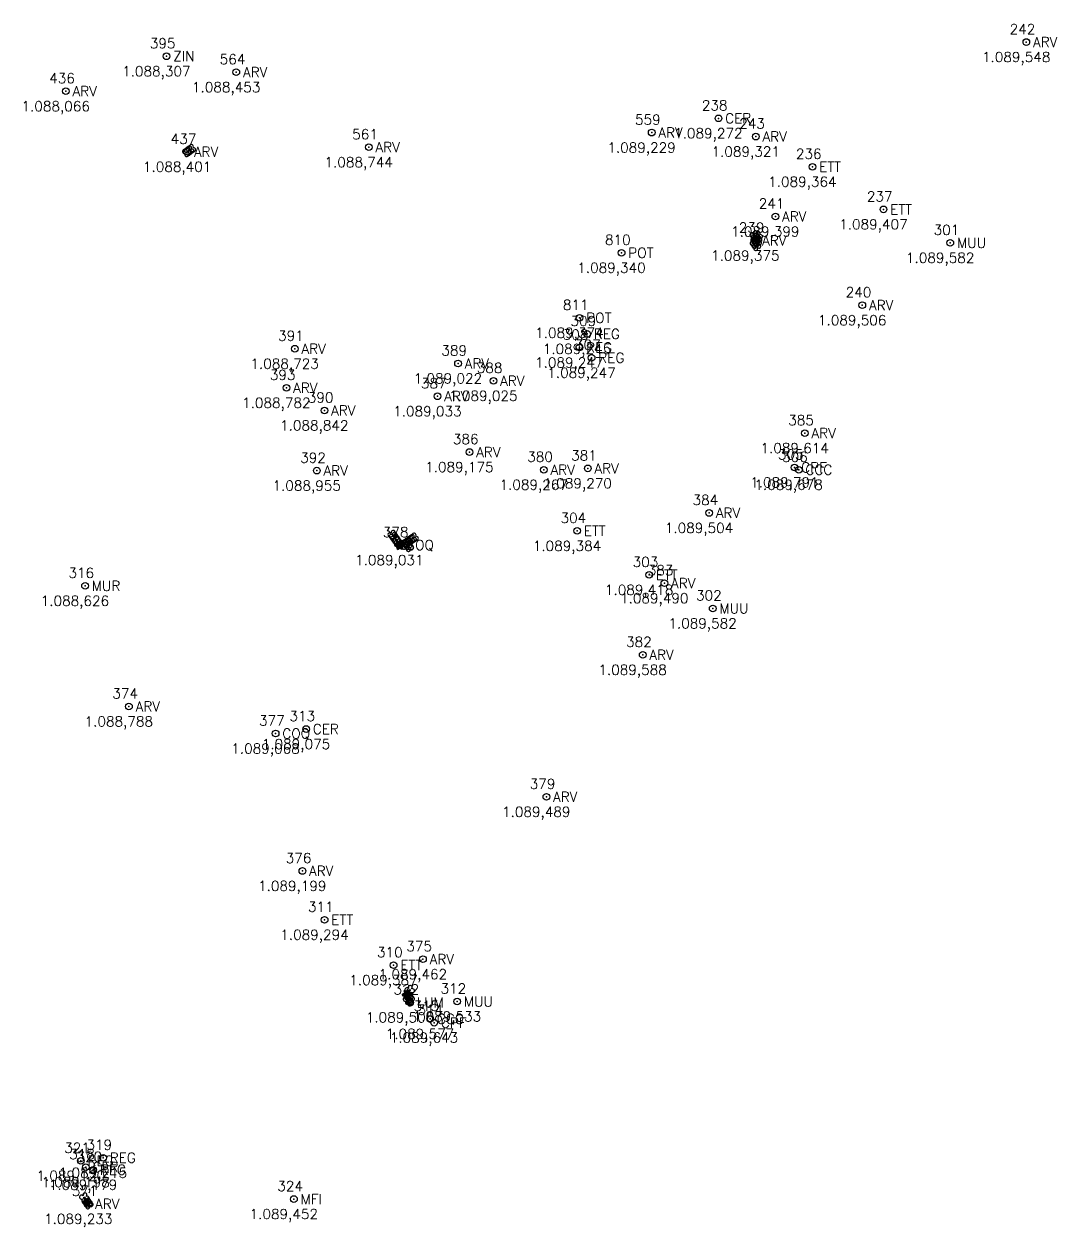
# Model space of a CAD drawing. Extents: x 190546 to 194941, y 8251022 to 8268833.
# Drawn here: x 194713.4 to 194759.9, y 8268459.4 to 8268513.6 of the extents above; entities that cross this region are included whole.
import ezdxf

# ---------------------------------------------------------------- set-up
doc = ezdxf.new("R2010")
doc.units = 0
doc.header["$LTSCALE"] = 10
doc.header["$MEASUREMENT"] = 0
doc.linetypes.add('CONTINUO', pattern=[0])
doc.layers.get('0').update_dxf_attribs({"linetype": 'CONTINUOUS'})
for name, color, linetype in [('_IRRADIACAO', 7, 'CONTINUO'), ('TOP-REDE_ELÉTRICA_LUMINÁR0', 10, 'CONTINUOUS'), ('TOP-ÁRVORE', 80, 'CONTINUOUS'), ('TOP-ÁRVORE_COQUEIRO', 80, 'CONTINUOUS')]:
    doc.layers.add(name, color=color, linetype=linetype)
doc.styles.add('ROMANS', font='romans', dxfattribs={"height": 0.2})
doc.styles.get("Standard").update_dxf_attribs({"font": 'txt.shx'})

# ---------------------------------------------------------------- blocks, each defined once
blk = doc.blocks.new('SIMB_CIRCULO')
at = {"color": 0, "linetype": 'CONTINUOUS'}
blk.add_circle((0, 0), 0.5, dxfattribs=at)
at = {"color": 0}
blk.add_point((0, 0), dxfattribs=at)
for tag in ['desc:', 'cota:', 'pto:']:
    blk.add_attdef(tag, (0, 0), '', height=1)
blk = doc.blocks.new('A$C49782D5F')
at = {"layer": 'TOP-ÁRVORE', "linetype": 'CONTINUOUS', "flags": 128}
blk.add_lwpolyline([(0.7, -1.01, 1.99215), (0.99, 0.7, 2.000068), (-0.72, 0.99, 2.000004), (-1.01, -0.72, 2.005032), (0.7, -1.01)], format="xyb", dxfattribs=at)
at = {"layer": 'TOP-ÁRVORE', "linetype": 'CONTINUOUS'}
blk.add_circle((0, 0), 0.275, dxfattribs=at)
blk = doc.blocks.new('A$C325C66AC')
at = {"layer": 'TOP-REDE_ELÉTRICA_LUMINÁR0'}
blk.add_circle((0, 0), 1.18, dxfattribs=at)
for radius, start, end in [(1.89, 57.59957, 129.06164), (1.53, 57.59957, 129.06164), (1.89, 237.59957, 309.06164), (1.53, 237.59957, 309.06164)]:
    blk.add_arc((0, 0), radius, start, end, dxfattribs=at)
blk = doc.blocks.new('A$C2AAA6732')
at = {"layer": 'TOP-ÁRVORE_COQUEIRO', "linetype": 'CONTINUOUS'}
for p, q in [((-1.94, -0.14), (-2.61, 0.22)), ((-1.62, -0.1), (-2.37, 0.41)), ((-2.17, -0.18), (-0.11, 0.06)), ((0, 0), (-2.17, -0.18)), ((-1.22, -0.06), (-2.11, 0.56)), ((-1.06, 1.5), (-1.8, 1.77)), ((-1.23, 1.8), (-1.78, 2.07)), ((-0.85, 1.18), (-1.78, 1.46)), ((-0.79, -0.01), (-1.76, 0.71)), ((-0.65, 0.86), (-1.68, 1.11)), ((-0.44, 0.55), (-1.56, 0.79)), ((-1.21, 1.79), (-1.48, 2.42)), ((-0.36, 0.03), (-1.42, 0.82)), ((-0.23, 0.22), (-1.42, 0.47)), ((-1.23, 1.79), (-0.03, 0.15)), ((-1.23, 1.79), (-0.11, 0.04)), ((0, 0), (-1.23, 1.79)), ((-1.08, 1.61), (-1.1, 2.38)), ((0, 0), (-0.97, -1.95)), ((-0.89, 1.36), (-0.82, 2.26)), ((-0.66, 1.03), (-0.56, 2.11)), ((-0.4, 0.69), (-0.25, 1.88)), ((0.07, 0.31), (-0.28, 1.47)), ((-0.15, 0.33), (0.02, 1.64)), ((0.26, 0.65), (-0.08, 1.75)), ((0.96, 1.95), (0, 0.15)), ((0, 0), (0.96, 1.95)), ((0, 0), (2.17, 0.12)), ((0, 0), (1.18, -1.83)), ((2.17, 0.12), (0.1, 0.07)), ((0.96, 1.95), (0.11, 0.07)), ((2.17, 0.12), (0.11, -0.06)), ((0.43, 0.99), (0.14, 2.01)), ((0.21, 0.29), (1.43, 0.79)), ((0.3, 0.08), (1.14, 0.96)), ((0.62, 1.32), (0.39, 2.26)), ((0.4, 0.69), (1.51, 1.14)), ((0.57, 1.08), (1.56, 1.53)), ((0.79, 1.67), (0.66, 2.44)), ((0.7, 0.09), (1.49, 0.92)), ((0.74, 1.44), (1.57, 1.82)), ((0.87, 1.73), (1.53, 2.13)), ((0.96, 1.96), (0.94, 2.57)), ((0.96, 1.94), (1.38, 2.48)), ((1.07, 0.11), (1.82, 0.85)), ((1.22, 0.03), (2.09, -0.62)), ((1.45, 0.11), (2.17, 0.76)), ((1.62, 0.05), (2.35, -0.48)), ((1.84, 0.12), (2.45, 0.61)), ((1.94, 0.08), (2.6, -0.3)), ((2.16, 0.1), (2.84, 0)), ((2.18, 0.12), (2.7, 0.43)), ((-2.15, -0.17), (-2.84, -0.09)), ((-2.17, -0.18), (-2.68, -0.52)), ((-1.83, -0.18), (-2.43, -0.69)), ((-2.17, -0.18), (-0.1, -0.08)), ((-1.45, -0.15), (-2.15, -0.83)), ((-1.07, -0.14), (-1.8, -0.91)), ((-0.75, -1.44), (-1.58, -1.81)), ((-0.58, -1.07), (-1.57, -1.52)), ((-0.88, -1.73), (-1.54, -2.12)), ((-0.4, -0.68), (-1.52, -1.13)), ((-0.69, -0.11), (-1.46, -0.97)), ((-0.21, -0.29), (-1.44, -0.78)), ((-0.97, -1.93), (-1.4, -2.47)), ((-0.3, -0.09), (-1.11, -1)), ((-0.97, -1.95), (-0.11, -0.07)), ((-0.97, -1.95), (0, -0.15)), ((-0.97, -1.95), (-0.95, -2.56)), ((-0.8, -1.66), (-0.68, -2.43)), ((-0.62, -1.32), (-0.41, -2.26)), ((-0.44, -0.98), (-0.16, -2.01)), ((-0.26, -0.65), (0.07, -1.75)), ((-0.08, -0.31), (0.28, -1.47)), ((0.14, -0.33), (-0.06, -1.64)), ((1.18, -1.83), (0.02, -0.15)), ((1.18, -1.83), (0.11, -0.05)), ((0.38, -0.7), (0.2, -1.89)), ((0.22, -0.22), (1.4, -0.51)), ((0.35, -0.04), (1.39, -0.87)), ((0.42, -0.56), (1.54, -0.83)), ((0.63, -1.04), (0.5, -2.13)), ((0.62, -0.88), (1.64, -1.16)), ((0.85, -1.38), (0.75, -2.28)), ((0.79, -0.02), (1.74, -0.76)), ((0.81, -1.21), (1.74, -1.51)), ((1.02, -1.53), (1.75, -1.83)), ((1.03, -1.64), (1.03, -2.41)), ((1.16, -1.82), (1.41, -2.46)), ((1.18, -1.83), (1.71, -2.13))]:
    blk.add_line(p, q, dxfattribs=at)
blk.add_circle((0, 0), 0.00303, dxfattribs=at)

msp = doc.modelspace()

# ---------------------------------------------------------------- block references
at = {"layer": '_IRRADIACAO', "color": 4}
ref = msp.add_blockref('SIMB_CIRCULO', (194758.568, 8268512.827), dxfattribs=dict(at, xscale=0.3, yscale=0.3, zscale=0.3))
ref.add_attrib('PONTO', '242', (194757.818, 8268513.187), dxfattribs={"layer": '0', "color": 1, "height": 0.45, "style": 'ROMANS'})
ref.add_attrib('DESC', 'ARV', (194758.868, 8268512.602), dxfattribs={"layer": '0', "color": 3, "height": 0.45, "style": 'ROMANS'})
ref.add_attrib('COTA', '1.089,548', (194756.568, 8268511.927), dxfattribs={"layer": '0', "color": 5, "height": 0.45, "style": 'ROMANS'})
ref = msp.add_blockref('SIMB_CIRCULO', (194719.804, 8268512.184), dxfattribs=dict(at, xscale=0.3, yscale=0.3, zscale=0.3))
ref.add_attrib('PONTO', '395', (194719.054, 8268512.544), dxfattribs={"layer": '0', "color": 1, "height": 0.45, "style": 'ROMANS'})
ref.add_attrib('DESC', 'ZIN', (194720.103, 8268511.959), dxfattribs={"layer": '0', "color": 3, "height": 0.45, "style": 'ROMANS'})
ref.add_attrib('COTA', '1.088,307', (194717.804, 8268511.284), dxfattribs={"layer": '0', "color": 5, "height": 0.45, "style": 'ROMANS'})
ref = msp.add_blockref('SIMB_CIRCULO', (194722.952, 8268511.466), dxfattribs=dict(at, xscale=0.3, yscale=0.3, zscale=0.3))
ref.add_attrib('PONTO', '564', (194722.202, 8268511.826), dxfattribs={"layer": '0', "color": 1, "height": 0.45, "style": 'ROMANS'})
ref.add_attrib('DESC', 'ARV', (194723.252, 8268511.241), dxfattribs={"layer": '0', "color": 3, "height": 0.45, "style": 'ROMANS'})
ref.add_attrib('COTA', '1.088,453', (194720.952, 8268510.566), dxfattribs={"layer": '0', "color": 5, "height": 0.45, "style": 'ROMANS'})
ref = msp.add_blockref('SIMB_CIRCULO', (194715.268, 8268510.609), dxfattribs=dict(at, xscale=0.3, yscale=0.3, zscale=0.3))
ref.add_attrib('PONTO', '436', (194714.518, 8268510.969), dxfattribs={"layer": '0', "color": 1, "height": 0.45, "style": 'ROMANS'})
ref.add_attrib('DESC', 'ARV', (194715.568, 8268510.384), dxfattribs={"layer": '0', "color": 3, "height": 0.45, "style": 'ROMANS'})
ref.add_attrib('COTA', '1.088,066', (194713.268, 8268509.709), dxfattribs={"layer": '0', "color": 5, "height": 0.45, "style": 'ROMANS'})
ref = msp.add_blockref('SIMB_CIRCULO', (194744.689, 8268509.386), dxfattribs=dict(at, xscale=0.3, yscale=0.3, zscale=0.3))
ref.add_attrib('PONTO', '238', (194743.939, 8268509.746), dxfattribs={"layer": '0', "color": 1, "height": 0.45, "style": 'ROMANS'})
ref.add_attrib('DESC', 'CER', (194744.989, 8268509.161), dxfattribs={"layer": '0', "color": 3, "height": 0.45, "style": 'ROMANS'})
ref.add_attrib('COTA', '1.089,272', (194742.689, 8268508.486), dxfattribs={"layer": '0', "color": 5, "height": 0.45, "style": 'ROMANS'})
ref = msp.add_blockref('SIMB_CIRCULO', (194741.678, 8268508.742), dxfattribs=dict(at, xscale=0.3, yscale=0.3, zscale=0.3))
ref.add_attrib('PONTO', '559', (194740.928, 8268509.102), dxfattribs={"layer": '0', "color": 1, "height": 0.45, "style": 'ROMANS'})
ref.add_attrib('DESC', 'ARV', (194741.978, 8268508.517), dxfattribs={"layer": '0', "color": 3, "height": 0.45, "style": 'ROMANS'})
ref.add_attrib('COTA', '1.089,229', (194739.678, 8268507.842), dxfattribs={"layer": '0', "color": 5, "height": 0.45, "style": 'ROMANS'})
ref = msp.add_blockref('SIMB_CIRCULO', (194728.926, 8268508.083), dxfattribs=dict(at, xscale=0.3, yscale=0.3, zscale=0.3))
ref.add_attrib('PONTO', '561', (194728.176, 8268508.443), dxfattribs={"layer": '0', "color": 1, "height": 0.45, "style": 'ROMANS'})
ref.add_attrib('DESC', 'ARV', (194729.226, 8268507.858), dxfattribs={"layer": '0', "color": 3, "height": 0.45, "style": 'ROMANS'})
ref.add_attrib('COTA', '1.088,744', (194726.926, 8268507.183), dxfattribs={"layer": '0', "color": 5, "height": 0.45, "style": 'ROMANS'})
ref = msp.add_blockref('SIMB_CIRCULO', (194746.375, 8268508.562), dxfattribs=dict(at, xscale=0.3, yscale=0.3, zscale=0.3))
ref.add_attrib('PONTO', '243', (194745.625, 8268508.922), dxfattribs={"layer": '0', "color": 1, "height": 0.45, "style": 'ROMANS'})
ref.add_attrib('DESC', 'ARV', (194746.675, 8268508.337), dxfattribs={"layer": '0', "color": 3, "height": 0.45, "style": 'ROMANS'})
ref.add_attrib('COTA', '1.089,321', (194744.375, 8268507.662), dxfattribs={"layer": '0', "color": 5, "height": 0.45, "style": 'ROMANS'})
ref = msp.add_blockref('SIMB_CIRCULO', (194720.742, 8268507.875), dxfattribs=dict(at, xscale=0.3, yscale=0.3, zscale=0.3))
ref.add_attrib('PONTO', '437', (194719.992, 8268508.235), dxfattribs={"layer": '0', "color": 1, "height": 0.45, "style": 'ROMANS'})
ref.add_attrib('DESC', 'ARV', (194721.041, 8268507.65), dxfattribs={"layer": '0', "color": 3, "height": 0.45, "style": 'ROMANS'})
ref.add_attrib('COTA', '1.088,401', (194718.742, 8268506.975), dxfattribs={"layer": '0', "color": 5, "height": 0.45, "style": 'ROMANS'})
ref = msp.add_blockref('SIMB_CIRCULO', (194748.929, 8268507.201), dxfattribs=dict(at, xscale=0.3, yscale=0.3, zscale=0.3))
ref.add_attrib('PONTO', '236', (194748.179, 8268507.561), dxfattribs={"layer": '0', "color": 1, "height": 0.45, "style": 'ROMANS'})
ref.add_attrib('DESC', 'ETT', (194749.229, 8268506.976), dxfattribs={"layer": '0', "color": 3, "height": 0.45, "style": 'ROMANS'})
ref.add_attrib('COTA', '1.089,364', (194746.929, 8268506.301), dxfattribs={"layer": '0', "color": 5, "height": 0.45, "style": 'ROMANS'})
ref = msp.add_blockref('SIMB_CIRCULO', (194747.255, 8268504.957), dxfattribs=dict(at, xscale=0.3, yscale=0.3, zscale=0.3))
ref.add_attrib('PONTO', '241', (194746.505, 8268505.317), dxfattribs={"layer": '0', "color": 1, "height": 0.45, "style": 'ROMANS'})
ref.add_attrib('DESC', 'ARV', (194747.555, 8268504.732), dxfattribs={"layer": '0', "color": 3, "height": 0.45, "style": 'ROMANS'})
ref.add_attrib('COTA', '1.089,399', (194745.255, 8268504.057), dxfattribs={"layer": '0', "color": 5, "height": 0.45, "style": 'ROMANS'})
ref = msp.add_blockref('SIMB_CIRCULO', (194752.131, 8268505.282), dxfattribs=dict(at, xscale=0.3, yscale=0.3, zscale=0.3))
ref.add_attrib('PONTO', '237', (194751.381, 8268505.642), dxfattribs={"layer": '0', "color": 1, "height": 0.45, "style": 'ROMANS'})
ref.add_attrib('DESC', 'ETT', (194752.431, 8268505.057), dxfattribs={"layer": '0', "color": 3, "height": 0.45, "style": 'ROMANS'})
ref.add_attrib('COTA', '1.089,407', (194750.131, 8268504.382), dxfattribs={"layer": '0', "color": 5, "height": 0.45, "style": 'ROMANS'})
ref = msp.add_blockref('SIMB_CIRCULO', (194746.356, 8268503.874), dxfattribs=dict(at, xscale=0.3, yscale=0.3, zscale=0.3))
ref.add_attrib('PONTO', '239', (194745.606, 8268504.234), dxfattribs={"layer": '0', "color": 1, "height": 0.45, "style": 'ROMANS'})
ref.add_attrib('DESC', 'ARV', (194746.656, 8268503.649), dxfattribs={"layer": '0', "color": 3, "height": 0.45, "style": 'ROMANS'})
ref.add_attrib('COTA', '1.089,375', (194744.356, 8268502.974), dxfattribs={"layer": '0', "color": 5, "height": 0.45, "style": 'ROMANS'})
ref = msp.add_blockref('SIMB_CIRCULO', (194755.141, 8268503.771), dxfattribs=dict(at, xscale=0.3, yscale=0.3, zscale=0.3))
ref.add_attrib('PONTO', '301', (194754.391, 8268504.131), dxfattribs={"layer": '0', "color": 1, "height": 0.45, "style": 'ROMANS'})
ref.add_attrib('DESC', 'MUU', (194755.441, 8268503.546), dxfattribs={"layer": '0', "color": 3, "height": 0.45, "style": 'ROMANS'})
ref.add_attrib('COTA', '1.089,582', (194753.141, 8268502.871), dxfattribs={"layer": '0', "color": 5, "height": 0.45, "style": 'ROMANS'})
ref = msp.add_blockref('SIMB_CIRCULO', (194740.323, 8268503.322), dxfattribs=dict(at, xscale=0.3, yscale=0.3, zscale=0.3))
ref.add_attrib('PONTO', '810', (194739.573, 8268503.682), dxfattribs={"layer": '0', "color": 1, "height": 0.45, "style": 'ROMANS'})
ref.add_attrib('DESC', 'POT', (194740.623, 8268503.097), dxfattribs={"layer": '0', "color": 3, "height": 0.45, "style": 'ROMANS'})
ref.add_attrib('COTA', '1.089,340', (194738.323, 8268502.422), dxfattribs={"layer": '0', "color": 5, "height": 0.45, "style": 'ROMANS'})
ref = msp.add_blockref('SIMB_CIRCULO', (194751.174, 8268500.958), dxfattribs=dict(at, xscale=0.3, yscale=0.3, zscale=0.3))
ref.add_attrib('PONTO', '240', (194750.424, 8268501.318), dxfattribs={"layer": '0', "color": 1, "height": 0.45, "style": 'ROMANS'})
ref.add_attrib('DESC', 'ARV', (194751.474, 8268500.733), dxfattribs={"layer": '0', "color": 3, "height": 0.45, "style": 'ROMANS'})
ref.add_attrib('COTA', '1.089,506', (194749.174, 8268500.058), dxfattribs={"layer": '0', "color": 5, "height": 0.45, "style": 'ROMANS'})
ref = msp.add_blockref('SIMB_CIRCULO', (194738.426, 8268500.389), dxfattribs=dict(at, xscale=0.3, yscale=0.3, zscale=0.3))
ref.add_attrib('PONTO', '811', (194737.676, 8268500.749), dxfattribs={"layer": '0', "color": 1, "height": 0.45, "style": 'ROMANS'})
ref.add_attrib('DESC', 'POT', (194738.726, 8268500.164), dxfattribs={"layer": '0', "color": 3, "height": 0.45, "style": 'ROMANS'})
ref.add_attrib('COTA', '1.089,374', (194736.426, 8268499.489), dxfattribs={"layer": '0', "color": 5, "height": 0.45, "style": 'ROMANS'})
ref = msp.add_blockref('SIMB_CIRCULO', (194738.767, 8268499.663), dxfattribs=dict(at, xscale=0.3, yscale=0.3, zscale=0.3))
ref.add_attrib('PONTO', '309', (194738.017, 8268500.023), dxfattribs={"layer": '0', "color": 1, "height": 0.45, "style": 'ROMANS'})
ref.add_attrib('DESC', 'REG', (194739.067, 8268499.438), dxfattribs={"layer": '0', "color": 3, "height": 0.45, "style": 'ROMANS'})
ref.add_attrib('COTA', '1.089,245', (194736.767, 8268498.763), dxfattribs={"layer": '0', "color": 5, "height": 0.45, "style": 'ROMANS'})
ref = msp.add_blockref('SIMB_CIRCULO', (194725.587, 8268498.998), dxfattribs=dict(at, xscale=0.3, yscale=0.3, zscale=0.3))
ref.add_attrib('PONTO', '391', (194724.837, 8268499.358), dxfattribs={"layer": '0', "color": 1, "height": 0.45, "style": 'ROMANS'})
ref.add_attrib('DESC', 'ARV', (194725.887, 8268498.773), dxfattribs={"layer": '0', "color": 3, "height": 0.45, "style": 'ROMANS'})
ref.add_attrib('COTA', '1.088,723', (194723.587, 8268498.098), dxfattribs={"layer": '0', "color": 5, "height": 0.45, "style": 'ROMANS'})
ref = msp.add_blockref('SIMB_CIRCULO', (194738.419, 8268499.05), dxfattribs=dict(at, xscale=0.3, yscale=0.3, zscale=0.3))
ref.add_attrib('PONTO', '308', (194737.669, 8268499.41), dxfattribs={"layer": '0', "color": 1, "height": 0.45, "style": 'ROMANS'})
ref.add_attrib('DESC', 'REG', (194738.719, 8268498.825), dxfattribs={"layer": '0', "color": 3, "height": 0.45, "style": 'ROMANS'})
ref.add_attrib('COTA', '1.089,247', (194736.419, 8268498.15), dxfattribs={"layer": '0', "color": 5, "height": 0.45, "style": 'ROMANS'})
ref = msp.add_blockref('SIMB_CIRCULO', (194732.947, 8268498.333), dxfattribs=dict(at, xscale=0.3, yscale=0.3, zscale=0.3))
ref.add_attrib('PONTO', '389', (194732.197, 8268498.693), dxfattribs={"layer": '0', "color": 1, "height": 0.45, "style": 'ROMANS'})
ref.add_attrib('DESC', 'ARV', (194733.247, 8268498.108), dxfattribs={"layer": '0', "color": 3, "height": 0.45, "style": 'ROMANS'})
ref.add_attrib('COTA', '1.089,022', (194730.947, 8268497.433), dxfattribs={"layer": '0', "color": 5, "height": 0.45, "style": 'ROMANS'})
ref = msp.add_blockref('SIMB_CIRCULO', (194738.971, 8268498.589), dxfattribs=dict(at, xscale=0.3, yscale=0.3, zscale=0.3))
ref.add_attrib('PONTO', '307', (194738.221, 8268498.949), dxfattribs={"layer": '0', "color": 1, "height": 0.45, "style": 'ROMANS'})
ref.add_attrib('DESC', 'REG', (194739.271, 8268498.364), dxfattribs={"layer": '0', "color": 3, "height": 0.45, "style": 'ROMANS'})
ref.add_attrib('COTA', '1.089,247', (194736.971, 8268497.689), dxfattribs={"layer": '0', "color": 5, "height": 0.45, "style": 'ROMANS'})
ref = msp.add_blockref('SIMB_CIRCULO', (194725.213, 8268497.233), dxfattribs=dict(at, xscale=0.3, yscale=0.3, zscale=0.3))
ref.add_attrib('PONTO', '393', (194724.463, 8268497.593), dxfattribs={"layer": '0', "color": 1, "height": 0.45, "style": 'ROMANS'})
ref.add_attrib('DESC', 'ARV', (194725.513, 8268497.008), dxfattribs={"layer": '0', "color": 3, "height": 0.45, "style": 'ROMANS'})
ref.add_attrib('COTA', '1.088,782', (194723.213, 8268496.333), dxfattribs={"layer": '0', "color": 5, "height": 0.45, "style": 'ROMANS'})
ref = msp.add_blockref('SIMB_CIRCULO', (194734.544, 8268497.548), dxfattribs=dict(at, xscale=0.3, yscale=0.3, zscale=0.3))
ref.add_attrib('PONTO', '388', (194733.794, 8268497.908), dxfattribs={"layer": '0', "color": 1, "height": 0.45, "style": 'ROMANS'})
ref.add_attrib('DESC', 'ARV', (194734.844, 8268497.323), dxfattribs={"layer": '0', "color": 3, "height": 0.45, "style": 'ROMANS'})
ref.add_attrib('COTA', '1.089,025', (194732.544, 8268496.648), dxfattribs={"layer": '0', "color": 5, "height": 0.45, "style": 'ROMANS'})
ref = msp.add_blockref('SIMB_CIRCULO', (194732.024, 8268496.854), dxfattribs=dict(at, xscale=0.3, yscale=0.3, zscale=0.3))
ref.add_attrib('PONTO', '387', (194731.274, 8268497.214), dxfattribs={"layer": '0', "color": 1, "height": 0.45, "style": 'ROMANS'})
ref.add_attrib('DESC', 'ARV', (194732.324, 8268496.629), dxfattribs={"layer": '0', "color": 3, "height": 0.45, "style": 'ROMANS'})
ref.add_attrib('COTA', '1.089,033', (194730.024, 8268495.954), dxfattribs={"layer": '0', "color": 5, "height": 0.45, "style": 'ROMANS'})
ref = msp.add_blockref('SIMB_CIRCULO', (194726.924, 8268496.213), dxfattribs=dict(at, xscale=0.3, yscale=0.3, zscale=0.3))
ref.add_attrib('PONTO', '390', (194726.174, 8268496.573), dxfattribs={"layer": '0', "color": 1, "height": 0.45, "style": 'ROMANS'})
ref.add_attrib('DESC', 'ARV', (194727.224, 8268495.988), dxfattribs={"layer": '0', "color": 3, "height": 0.45, "style": 'ROMANS'})
ref.add_attrib('COTA', '1.088,842', (194724.924, 8268495.313), dxfattribs={"layer": '0', "color": 5, "height": 0.45, "style": 'ROMANS'})
ref = msp.add_blockref('SIMB_CIRCULO', (194748.582, 8268495.191), dxfattribs=dict(at, xscale=0.3, yscale=0.3, zscale=0.3))
ref.add_attrib('PONTO', '385', (194747.832, 8268495.551), dxfattribs={"layer": '0', "color": 1, "height": 0.45, "style": 'ROMANS'})
ref.add_attrib('DESC', 'ARV', (194748.882, 8268494.966), dxfattribs={"layer": '0', "color": 3, "height": 0.45, "style": 'ROMANS'})
ref.add_attrib('COTA', '1.089,614', (194746.582, 8268494.291), dxfattribs={"layer": '0', "color": 5, "height": 0.45, "style": 'ROMANS'})
ref = msp.add_blockref('SIMB_CIRCULO', (194733.465, 8268494.339), dxfattribs=dict(at, xscale=0.3, yscale=0.3, zscale=0.3))
ref.add_attrib('PONTO', '386', (194732.715, 8268494.699), dxfattribs={"layer": '0', "color": 1, "height": 0.45, "style": 'ROMANS'})
ref.add_attrib('DESC', 'ARV', (194733.765, 8268494.114), dxfattribs={"layer": '0', "color": 3, "height": 0.45, "style": 'ROMANS'})
ref.add_attrib('COTA', '1.089,175', (194731.465, 8268493.439), dxfattribs={"layer": '0', "color": 5, "height": 0.45, "style": 'ROMANS'})
ref = msp.add_blockref('SIMB_CIRCULO', (194726.583, 8268493.5), dxfattribs=dict(at, xscale=0.3, yscale=0.3, zscale=0.3))
ref.add_attrib('PONTO', '392', (194725.833, 8268493.86), dxfattribs={"layer": '0', "color": 1, "height": 0.45, "style": 'ROMANS'})
ref.add_attrib('DESC', 'ARV', (194726.883, 8268493.275), dxfattribs={"layer": '0', "color": 3, "height": 0.45, "style": 'ROMANS'})
ref.add_attrib('COTA', '1.088,955', (194724.583, 8268492.6), dxfattribs={"layer": '0', "color": 5, "height": 0.45, "style": 'ROMANS'})
ref = msp.add_blockref('SIMB_CIRCULO', (194736.817, 8268493.541), dxfattribs=dict(at, xscale=0.3, yscale=0.3, zscale=0.3))
ref.add_attrib('PONTO', '380', (194736.067, 8268493.901), dxfattribs={"layer": '0', "color": 1, "height": 0.45, "style": 'ROMANS'})
ref.add_attrib('DESC', 'ARV', (194737.117, 8268493.316), dxfattribs={"layer": '0', "color": 3, "height": 0.45, "style": 'ROMANS'})
ref.add_attrib('COTA', '1.089,267', (194734.817, 8268492.641), dxfattribs={"layer": '0', "color": 5, "height": 0.45, "style": 'ROMANS'})
ref = msp.add_blockref('SIMB_CIRCULO', (194738.798, 8268493.603), dxfattribs=dict(at, xscale=0.3, yscale=0.3, zscale=0.3))
ref.add_attrib('PONTO', '381', (194738.048, 8268493.963), dxfattribs={"layer": '0', "color": 1, "height": 0.45, "style": 'ROMANS'})
ref.add_attrib('DESC', 'ARV', (194739.098, 8268493.378), dxfattribs={"layer": '0', "color": 3, "height": 0.45, "style": 'ROMANS'})
ref.add_attrib('COTA', '1.089,270', (194736.798, 8268492.703), dxfattribs={"layer": '0', "color": 5, "height": 0.45, "style": 'ROMANS'})
ref = msp.add_blockref('SIMB_CIRCULO', (194748.118, 8268493.645), dxfattribs=dict(at, xscale=0.3, yscale=0.3, zscale=0.3))
ref.add_attrib('PONTO', '305', (194747.368, 8268494.005), dxfattribs={"layer": '0', "color": 1, "height": 0.45, "style": 'ROMANS'})
ref.add_attrib('DESC', 'CPF', (194748.418, 8268493.42), dxfattribs={"layer": '0', "color": 3, "height": 0.45, "style": 'ROMANS'})
ref.add_attrib('COTA', '1.089,791', (194746.118, 8268492.745), dxfattribs={"layer": '0', "color": 5, "height": 0.45, "style": 'ROMANS'})
ref = msp.add_blockref('SIMB_CIRCULO', (194748.307, 8268493.538), dxfattribs=dict(at, xscale=0.3, yscale=0.3, zscale=0.3))
ref.add_attrib('PONTO', '306', (194747.557, 8268493.898), dxfattribs={"layer": '0', "color": 1, "height": 0.45, "style": 'ROMANS'})
ref.add_attrib('DESC', 'CCC', (194748.607, 8268493.313), dxfattribs={"layer": '0', "color": 3, "height": 0.45, "style": 'ROMANS'})
ref.add_attrib('COTA', '1.089,678', (194746.307, 8268492.638), dxfattribs={"layer": '0', "color": 5, "height": 0.45, "style": 'ROMANS'})
ref = msp.add_blockref('SIMB_CIRCULO', (194744.27, 8268491.593), dxfattribs=dict(at, xscale=0.3, yscale=0.3, zscale=0.3))
ref.add_attrib('PONTO', '384', (194743.52, 8268491.953), dxfattribs={"layer": '0', "color": 1, "height": 0.45, "style": 'ROMANS'})
ref.add_attrib('DESC', 'ARV', (194744.57, 8268491.368), dxfattribs={"layer": '0', "color": 3, "height": 0.45, "style": 'ROMANS'})
ref.add_attrib('COTA', '1.089,504', (194742.27, 8268490.693), dxfattribs={"layer": '0', "color": 5, "height": 0.45, "style": 'ROMANS'})
ref = msp.add_blockref('SIMB_CIRCULO', (194738.318, 8268490.782), dxfattribs=dict(at, xscale=0.3, yscale=0.3, zscale=0.3))
ref.add_attrib('PONTO', '304', (194737.568, 8268491.142), dxfattribs={"layer": '0', "color": 1, "height": 0.45, "style": 'ROMANS'})
ref.add_attrib('DESC', 'ETT', (194738.618, 8268490.557), dxfattribs={"layer": '0', "color": 3, "height": 0.45, "style": 'ROMANS'})
ref.add_attrib('COTA', '1.089,384', (194736.318, 8268489.882), dxfattribs={"layer": '0', "color": 5, "height": 0.45, "style": 'ROMANS'})
ref = msp.add_blockref('SIMB_CIRCULO', (194730.307, 8268490.144), dxfattribs=dict(at, xscale=0.3, yscale=0.3, zscale=0.3))
ref.add_attrib('PONTO', '378', (194729.557, 8268490.504), dxfattribs={"layer": '0', "color": 1, "height": 0.45, "style": 'ROMANS'})
ref.add_attrib('DESC', 'COQ', (194730.607, 8268489.919), dxfattribs={"layer": '0', "color": 3, "height": 0.45, "style": 'ROMANS'})
ref.add_attrib('COTA', '1.089,031', (194728.307, 8268489.244), dxfattribs={"layer": '0', "color": 5, "height": 0.45, "style": 'ROMANS'})
ref = msp.add_blockref('SIMB_CIRCULO', (194741.569, 8268488.8), dxfattribs=dict(at, xscale=0.3, yscale=0.3, zscale=0.3))
ref.add_attrib('PONTO', '303', (194740.819, 8268489.16), dxfattribs={"layer": '0', "color": 1, "height": 0.45, "style": 'ROMANS'})
ref.add_attrib('DESC', 'ETT', (194741.869, 8268488.575), dxfattribs={"layer": '0', "color": 3, "height": 0.45, "style": 'ROMANS'})
ref.add_attrib('COTA', '1.089,418', (194739.569, 8268487.9), dxfattribs={"layer": '0', "color": 5, "height": 0.45, "style": 'ROMANS'})
ref = msp.add_blockref('SIMB_CIRCULO', (194716.133, 8268488.305), dxfattribs=dict(at, xscale=0.3, yscale=0.3, zscale=0.3))
ref.add_attrib('PONTO', '316', (194715.383, 8268488.665), dxfattribs={"layer": '0', "color": 1, "height": 0.45, "style": 'ROMANS'})
ref.add_attrib('DESC', 'MUR', (194716.432, 8268488.08), dxfattribs={"layer": '0', "color": 3, "height": 0.45, "style": 'ROMANS'})
ref.add_attrib('COTA', '1.088,626', (194714.133, 8268487.405), dxfattribs={"layer": '0', "color": 5, "height": 0.45, "style": 'ROMANS'})
ref = msp.add_blockref('SIMB_CIRCULO', (194742.25, 8268488.423), dxfattribs=dict(at, xscale=0.3, yscale=0.3, zscale=0.3))
ref.add_attrib('PONTO', '383', (194741.5, 8268488.783), dxfattribs={"layer": '0', "color": 1, "height": 0.45, "style": 'ROMANS'})
ref.add_attrib('DESC', 'ARV', (194742.551, 8268488.198), dxfattribs={"layer": '0', "color": 3, "height": 0.45, "style": 'ROMANS'})
ref.add_attrib('COTA', '1.089,490', (194740.25, 8268487.523), dxfattribs={"layer": '0', "color": 5, "height": 0.45, "style": 'ROMANS'})
ref = msp.add_blockref('SIMB_CIRCULO', (194744.429, 8268487.289), dxfattribs=dict(at, xscale=0.3, yscale=0.3, zscale=0.3))
ref.add_attrib('PONTO', '302', (194743.679, 8268487.649), dxfattribs={"layer": '0', "color": 1, "height": 0.45, "style": 'ROMANS'})
ref.add_attrib('DESC', 'MUU', (194744.729, 8268487.064), dxfattribs={"layer": '0', "color": 3, "height": 0.45, "style": 'ROMANS'})
ref.add_attrib('COTA', '1.089,582', (194742.429, 8268486.389), dxfattribs={"layer": '0', "color": 5, "height": 0.45, "style": 'ROMANS'})
ref = msp.add_blockref('SIMB_CIRCULO', (194741.273, 8268485.194), dxfattribs=dict(at, xscale=0.3, yscale=0.3, zscale=0.3))
ref.add_attrib('PONTO', '382', (194740.523, 8268485.554), dxfattribs={"layer": '0', "color": 1, "height": 0.45, "style": 'ROMANS'})
ref.add_attrib('DESC', 'ARV', (194741.573, 8268484.969), dxfattribs={"layer": '0', "color": 3, "height": 0.45, "style": 'ROMANS'})
ref.add_attrib('COTA', '1.089,588', (194739.273, 8268484.294), dxfattribs={"layer": '0', "color": 5, "height": 0.45, "style": 'ROMANS'})
ref = msp.add_blockref('SIMB_CIRCULO', (194718.112, 8268482.866), dxfattribs=dict(at, xscale=0.3, yscale=0.3, zscale=0.3))
ref.add_attrib('PONTO', '374', (194717.362, 8268483.226), dxfattribs={"layer": '0', "color": 1, "height": 0.45, "style": 'ROMANS'})
ref.add_attrib('DESC', 'ARV', (194718.412, 8268482.641), dxfattribs={"layer": '0', "color": 3, "height": 0.45, "style": 'ROMANS'})
ref.add_attrib('COTA', '1.088,788', (194716.112, 8268481.966), dxfattribs={"layer": '0', "color": 5, "height": 0.45, "style": 'ROMANS'})
ref = msp.add_blockref('SIMB_CIRCULO', (194724.726, 8268481.644), dxfattribs=dict(at, xscale=0.3, yscale=0.3, zscale=0.3))
ref.add_attrib('PONTO', '377', (194723.976, 8268482.004), dxfattribs={"layer": '0', "color": 1, "height": 0.45, "style": 'ROMANS'})
ref.add_attrib('DESC', 'COQ', (194725.026, 8268481.419), dxfattribs={"layer": '0', "color": 3, "height": 0.45, "style": 'ROMANS'})
ref.add_attrib('COTA', '1.089,068', (194722.726, 8268480.744), dxfattribs={"layer": '0', "color": 5, "height": 0.45, "style": 'ROMANS'})
ref = msp.add_blockref('SIMB_CIRCULO', (194726.099, 8268481.849), dxfattribs=dict(at, xscale=0.3, yscale=0.3, zscale=0.3))
ref.add_attrib('PONTO', '313', (194725.349, 8268482.209), dxfattribs={"layer": '0', "color": 1, "height": 0.45, "style": 'ROMANS'})
ref.add_attrib('DESC', 'CER', (194726.399, 8268481.624), dxfattribs={"layer": '0', "color": 3, "height": 0.45, "style": 'ROMANS'})
ref.add_attrib('COTA', '1.089,075', (194724.099, 8268480.949), dxfattribs={"layer": '0', "color": 5, "height": 0.45, "style": 'ROMANS'})
ref = msp.add_blockref('SIMB_CIRCULO', (194736.93, 8268478.791), dxfattribs=dict(at, xscale=0.3, yscale=0.3, zscale=0.3))
ref.add_attrib('PONTO', '379', (194736.18, 8268479.151), dxfattribs={"layer": '0', "color": 1, "height": 0.45, "style": 'ROMANS'})
ref.add_attrib('DESC', 'ARV', (194737.23, 8268478.566), dxfattribs={"layer": '0', "color": 3, "height": 0.45, "style": 'ROMANS'})
ref.add_attrib('COTA', '1.089,489', (194734.93, 8268477.891), dxfattribs={"layer": '0', "color": 5, "height": 0.45, "style": 'ROMANS'})
ref = msp.add_blockref('SIMB_CIRCULO', (194725.93, 8268475.449), dxfattribs=dict(at, xscale=0.3, yscale=0.3, zscale=0.3))
ref.add_attrib('PONTO', '376', (194725.18, 8268475.809), dxfattribs={"layer": '0', "color": 1, "height": 0.45, "style": 'ROMANS'})
ref.add_attrib('DESC', 'ARV', (194726.23, 8268475.224), dxfattribs={"layer": '0', "color": 3, "height": 0.45, "style": 'ROMANS'})
ref.add_attrib('COTA', '1.089,199', (194723.93, 8268474.549), dxfattribs={"layer": '0', "color": 5, "height": 0.45, "style": 'ROMANS'})
ref = msp.add_blockref('SIMB_CIRCULO', (194726.934, 8268473.249), dxfattribs=dict(at, xscale=0.3, yscale=0.3, zscale=0.3))
ref.add_attrib('PONTO', '311', (194726.184, 8268473.609), dxfattribs={"layer": '0', "color": 1, "height": 0.45, "style": 'ROMANS'})
ref.add_attrib('DESC', 'ETT', (194727.234, 8268473.024), dxfattribs={"layer": '0', "color": 3, "height": 0.45, "style": 'ROMANS'})
ref.add_attrib('COTA', '1.089,294', (194724.934, 8268472.349), dxfattribs={"layer": '0', "color": 5, "height": 0.45, "style": 'ROMANS'})
ref = msp.add_blockref('SIMB_CIRCULO', (194730.045, 8268471.202), dxfattribs=dict(at, xscale=0.3, yscale=0.3, zscale=0.3))
ref.add_attrib('PONTO', '310', (194729.295, 8268471.562), dxfattribs={"layer": '0', "color": 1, "height": 0.45, "style": 'ROMANS'})
ref.add_attrib('DESC', 'ETT', (194730.345, 8268470.977), dxfattribs={"layer": '0', "color": 3, "height": 0.45, "style": 'ROMANS'})
ref.add_attrib('COTA', '1.089,387', (194728.045, 8268470.302), dxfattribs={"layer": '0', "color": 5, "height": 0.45, "style": 'ROMANS'})
ref = msp.add_blockref('SIMB_CIRCULO', (194731.368, 8268471.469), dxfattribs=dict(at, xscale=0.3, yscale=0.3, zscale=0.3))
ref.add_attrib('PONTO', '375', (194730.618, 8268471.829), dxfattribs={"layer": '0', "color": 1, "height": 0.45, "style": 'ROMANS'})
ref.add_attrib('DESC', 'ARV', (194731.668, 8268471.244), dxfattribs={"layer": '0', "color": 3, "height": 0.45, "style": 'ROMANS'})
ref.add_attrib('COTA', '1.089,462', (194729.368, 8268470.569), dxfattribs={"layer": '0', "color": 5, "height": 0.45, "style": 'ROMANS'})
ref = msp.add_blockref('SIMB_CIRCULO', (194732.908, 8268469.564), dxfattribs=dict(at, xscale=0.3, yscale=0.3, zscale=0.3))
ref.add_attrib('PONTO', '312', (194732.158, 8268469.924), dxfattribs={"layer": '0', "color": 1, "height": 0.45, "style": 'ROMANS'})
ref.add_attrib('DESC', 'MUU', (194733.208, 8268469.339), dxfattribs={"layer": '0', "color": 3, "height": 0.45, "style": 'ROMANS'})
ref.add_attrib('COTA', '1.089,533', (194730.908, 8268468.664), dxfattribs={"layer": '0', "color": 5, "height": 0.45, "style": 'ROMANS'})
ref = msp.add_blockref('SIMB_CIRCULO', (194730.789, 8268469.524), dxfattribs=dict(at, xscale=0.3, yscale=0.3, zscale=0.3))
ref.add_attrib('PONTO', '322', (194730.039, 8268469.884), dxfattribs={"layer": '0', "color": 1, "height": 0.45, "style": 'ROMANS'})
ref.add_attrib('DESC', 'LUM', (194731.089, 8268469.299), dxfattribs={"layer": '0', "color": 3, "height": 0.45, "style": 'ROMANS'})
ref.add_attrib('COTA', '1.089,506', (194728.789, 8268468.624), dxfattribs={"layer": '0', "color": 5, "height": 0.45, "style": 'ROMANS'})
ref = msp.add_blockref('SIMB_CIRCULO', (194731.69, 8268468.78), dxfattribs=dict(at, xscale=0.3, yscale=0.3, zscale=0.3))
ref.add_attrib('PONTO', '315', (194730.94, 8268469.14), dxfattribs={"layer": '0', "color": 1, "height": 0.45, "style": 'ROMANS'})
ref.add_attrib('DESC', 'CCC', (194731.99, 8268468.555), dxfattribs={"layer": '0', "color": 3, "height": 0.45, "style": 'ROMANS'})
ref.add_attrib('COTA', '1.089,577', (194729.69, 8268467.88), dxfattribs={"layer": '0', "color": 5, "height": 0.45, "style": 'ROMANS'})
ref = msp.add_blockref('SIMB_CIRCULO', (194731.87, 8268468.609), dxfattribs=dict(at, xscale=0.3, yscale=0.3, zscale=0.3))
ref.add_attrib('PONTO', '314', (194731.12, 8268468.969), dxfattribs={"layer": '0', "color": 1, "height": 0.45, "style": 'ROMANS'})
ref.add_attrib('DESC', 'CPF', (194732.17, 8268468.384), dxfattribs={"layer": '0', "color": 3, "height": 0.45, "style": 'ROMANS'})
ref.add_attrib('COTA', '1.089,643', (194729.87, 8268467.709), dxfattribs={"layer": '0', "color": 5, "height": 0.45, "style": 'ROMANS'})
ref = msp.add_blockref('SIMB_CIRCULO', (194716.945, 8268462.516), dxfattribs=dict(at, xscale=0.3, yscale=0.3, zscale=0.3))
ref.add_attrib('PONTO', '319', (194716.195, 8268462.876), dxfattribs={"layer": '0', "color": 1, "height": 0.45, "style": 'ROMANS'})
ref.add_attrib('DESC', 'REG', (194717.245, 8268462.291), dxfattribs={"layer": '0', "color": 3, "height": 0.45, "style": 'ROMANS'})
ref.add_attrib('COTA', '1.089,215', (194714.945, 8268461.616), dxfattribs={"layer": '0', "color": 5, "height": 0.45, "style": 'ROMANS'})
ref = msp.add_blockref('SIMB_CIRCULO', (194715.946, 8268462.381), dxfattribs=dict(at, xscale=0.3, yscale=0.3, zscale=0.3))
ref.add_attrib('PONTO', '321', (194715.196, 8268462.741), dxfattribs={"layer": '0', "color": 1, "height": 0.45, "style": 'ROMANS'})
ref.add_attrib('DESC', 'REG', (194716.246, 8268462.156), dxfattribs={"layer": '0', "color": 3, "height": 0.45, "style": 'ROMANS'})
ref.add_attrib('COTA', '1.089,120', (194713.946, 8268461.481), dxfattribs={"layer": '0', "color": 5, "height": 0.45, "style": 'ROMANS'})
ref = msp.add_blockref('SIMB_CIRCULO', (194716.167, 8268462.096), dxfattribs=dict(at, xscale=0.3, yscale=0.3, zscale=0.3))
ref.add_attrib('PONTO', '318', (194715.417, 8268462.456), dxfattribs={"layer": '0', "color": 1, "height": 0.45, "style": 'ROMANS'})
ref.add_attrib('DESC', 'CER', (194716.467, 8268461.871), dxfattribs={"layer": '0', "color": 3, "height": 0.45, "style": 'ROMANS'})
ref.add_attrib('COTA', '1.089,198', (194714.167, 8268461.196), dxfattribs={"layer": '0', "color": 5, "height": 0.45, "style": 'ROMANS'})
ref = msp.add_blockref('SIMB_CIRCULO', (194716.498, 8268461.976), dxfattribs=dict(at, xscale=0.3, yscale=0.3, zscale=0.3))
ref.add_attrib('PONTO', '320', (194715.748, 8268462.336), dxfattribs={"layer": '0', "color": 1, "height": 0.45, "style": 'ROMANS'})
ref.add_attrib('DESC', 'REG', (194716.799, 8268461.751), dxfattribs={"layer": '0', "color": 3, "height": 0.45, "style": 'ROMANS'})
ref.add_attrib('COTA', '1.089,179', (194714.498, 8268461.076), dxfattribs={"layer": '0', "color": 5, "height": 0.45, "style": 'ROMANS'})
ref = msp.add_blockref('SIMB_CIRCULO', (194716.284, 8268460.436), dxfattribs=dict(at, xscale=0.3, yscale=0.3, zscale=0.3))
ref.add_attrib('PONTO', '371', (194715.534, 8268460.796), dxfattribs={"layer": '0', "color": 1, "height": 0.45, "style": 'ROMANS'})
ref.add_attrib('DESC', 'ARV', (194716.584, 8268460.211), dxfattribs={"layer": '0', "color": 3, "height": 0.45, "style": 'ROMANS'})
ref.add_attrib('COTA', '1.089,233', (194714.284, 8268459.536), dxfattribs={"layer": '0', "color": 5, "height": 0.45, "style": 'ROMANS'})
ref = msp.add_blockref('SIMB_CIRCULO', (194725.55, 8268460.657), dxfattribs=dict(at, xscale=0.3, yscale=0.3, zscale=0.3))
ref.add_attrib('PONTO', '324', (194724.8, 8268461.017), dxfattribs={"layer": '0', "color": 1, "height": 0.45, "style": 'ROMANS'})
ref.add_attrib('DESC', 'MFI', (194725.85, 8268460.432), dxfattribs={"layer": '0', "color": 3, "height": 0.45, "style": 'ROMANS'})
ref.add_attrib('COTA', '1.089,452', (194723.55, 8268459.757), dxfattribs={"layer": '0', "color": 5, "height": 0.45, "style": 'ROMANS'})
at = {"layer": 'TOP-REDE_ELÉTRICA_LUMINÁR0', "xscale": 0.08333333333333333, "yscale": 0.08333333333333333, "zscale": 0.08333333333333333}
msp.add_blockref('A$C325C66AC', (194730.789, 8268469.524), dxfattribs=at)
at = {"layer": 'TOP-ÁRVORE', "xscale": 0.08333333333333333, "yscale": 0.08333333333333333, "zscale": 0.08333333333333333}
for p in [(194720.742, 8268507.875), (194720.824, 8268507.933), (194720.907, 8268507.991), (194746.32, 8268504.097), (194746.356, 8268503.874), (194746.38, 8268504.014), (194746.415, 8268503.79), (194746.439, 8268503.932), (194746.462, 8268504.073), (194746.331, 8268503.729), (194746.39, 8268503.645), (194730.005, 8268490.593), (194730.064, 8268490.51), (194730.124, 8268490.428), (194730.184, 8268490.346), (194730.615, 8268490.238), (194730.698, 8268490.296), (194730.781, 8268490.355), (194730.863, 8268490.413), (194730.946, 8268490.471), (194730.532, 8268490.18), (194730.673, 8268490.154), (194730.732, 8268490.069), (194730.69, 8268469.646), (194730.713, 8268469.787), (194730.769, 8268470.075), (194730.773, 8268469.704), (194716.101, 8268460.72), (194716.284, 8268460.436)]:
    msp.add_blockref('A$C49782D5F', p, dxfattribs=at)
at = {"layer": 'TOP-ÁRVORE_COQUEIRO', "xscale": 0.08333333333333333, "yscale": 0.08333333333333333, "zscale": 0.08333333333333333}
for p in [(194730.307, 8268490.144), (194730.653, 8268469.869), (194716.225, 8268460.518)]:
    msp.add_blockref('A$C2AAA6732', p, dxfattribs=at)

doc.saveas('drawing.dxf')
